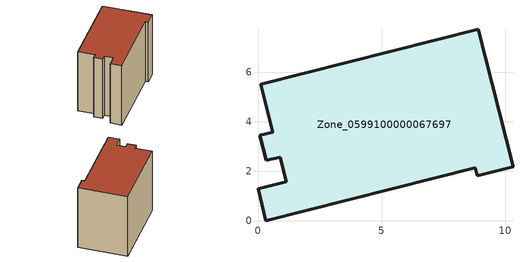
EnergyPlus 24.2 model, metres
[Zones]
Zone_0599100000067697
 floor ground (C_G): 0.08,3.45 0.59,3.58 0.11,5.51 8.92,7.73 10.32,2.18 8.87,1.81 8.79,2.13 0.32,0 0,1.29 1.15,1.57 0.9,2.57 0.33,2.43 z0
 wall outside (C_F): 0.59,3.58 0.08,3.45 0.33,2.43 0.9,2.57 1.15,1.57 0,1.29 0.32,0 8.79,2.13 8.87,1.81 10.32,2.18 8.92,7.73 0.11,5.51 0.59,3.58 z0:7.99
 roof outside (C_R): 0.32,0 8.79,2.13 8.87,1.81 10.32,2.18 8.92,7.73 0.11,5.51 0.59,3.58 0.08,3.45 0.33,2.43 0.9,2.57 1.15,1.57 0,1.29 z7.99
[BUILDING]
Pand.0599100000067697: North Axis=0; Terrain=City; Loads Convergence Tolerance Value=0.04; Temperature Convergence Tolerance Value=0.4; Solar Distribution=FullExterior; Maximum Number of Warmup Days=25; Minimum Number of Warmup Days=1
[Site:Location]
Rotterdam.The.Hague.AP_ZH_NLD Design_Conditions: Latitude=51.96; Longitude=4.45; Time Zone=1; Elevation=-4.5
[SITE:GROUNDTEMPERATURE:BUILDINGSURFACE]
18, 18, 18, 18, 18, 18, 18, 18, 18, 18, 18, 18
[MATERIAL] Thermal Absorptance=0.9; Solar Absorptance=0.7; Visible Absorptance=0.7
Name | Roughness | Thickness | Conductivity | Density | Specific Heat
G.TI.1975-1991 | MediumSmooth | 0.15 | 0.288461 | 540 | 1210
F.TI.1975-1991 | Rough | 0.3 | 0.230769 | 1920 | 840
R.TI.1975-1991 | MediumRough | 0.2 | 0.153846 | 1500 | 1000
[CONSTRUCTION]
C_G: G.TI.1975-1991
C_F: F.TI.1975-1991
C_R: R.TI.1975-1991
[ZONE]
Zone_0599100000067697: Type=1; Multiplier=1; Ceiling Height=Autocalculate; Volume=Autocalculate; Floor Area=autocalculate; Part of Total Floor Area=Yes
[ZONEINFILTRATION:DESIGNFLOWRATE]
Infil_Zone_0599100000067697: Zone or ZoneList or Space or SpaceList=Zone_0599100000067697; Schedule=AlwaysOn; Design Flow Rate Calculation Method=Flow/Area; Flow Rate per Floor Area=0.003; Constant Term Coefficient=1; Temperature Term Coefficient=0; Velocity Term Coefficient=0; Velocity Squared Term Coefficient=0
[HVACTEMPLATE:ZONE:IDEALLOADSAIRSYSTEM]
Zone_0599100000067697: Maximum Heating Supply Air Temperature=50; Minimum Cooling Supply Air Temperature=13; Maximum Heating Supply Air Humidity Ratio=0.0156; Minimum Cooling Supply Air Humidity Ratio=0.0077; Heating Limit=NoLimit; Cooling Limit=NoLimit; Dehumidification Control Type=ConstantSensibleHeatRatio; Cooling Sensible Heat Ratio=0.7; Dehumidification Setpoint=60; Humidification Control Type=None; Humidification Setpoint=30; Outdoor Air Method=None; Outdoor Air Flow Rate per Person=0.00944; Outdoor Air Flow Rate per Zone Floor Area=0; Outdoor Air Flow Rate per Zone=0; Demand Controlled Ventilation Type=None; Outdoor Air Economizer Type=NoEconomizer; Heat Recovery Type=None; Sensible Heat Recovery Effectiveness=0.7; Latent Heat Recovery Effectiveness=0.65
[ZONECONTROL:THERMOSTAT]
ThermostatControl_Zone_0599100000067697: Zone or ZoneList=Zone_0599100000067697; Control Type Schedule=DualSetpointControlType; Control 1=Thermostat_Zone_0599100000067697; Temperature Difference Between Cutout And Setpoint=0
[THERMOSTATSETPOINT:DUALSETPOINT]
Thermostat_Zone_0599100000067697: Heating Setpoint Temperature Schedule=HeatingSetpoint_Zone_0599100000067697; Cooling Setpoint Temperature Schedule=CoolingSetpoint_Zone_0599100000067697
[SCHEDULE:COMPACT]
HeatingSetpoint_Zone_0599100000067697: Through: 12/31, For: AllDays, Until: 24:00, 21
CoolingSetpoint_Zone_0599100000067697: Through: 12/31, For: AllDays, Until: 24:00, 24
DualSetpointControlType: Through: 12/31, For: AllDays, Until: 24:00, 4
AlwaysOn: Through: 12/31, For: AllDays, Until: 24:00, 1
